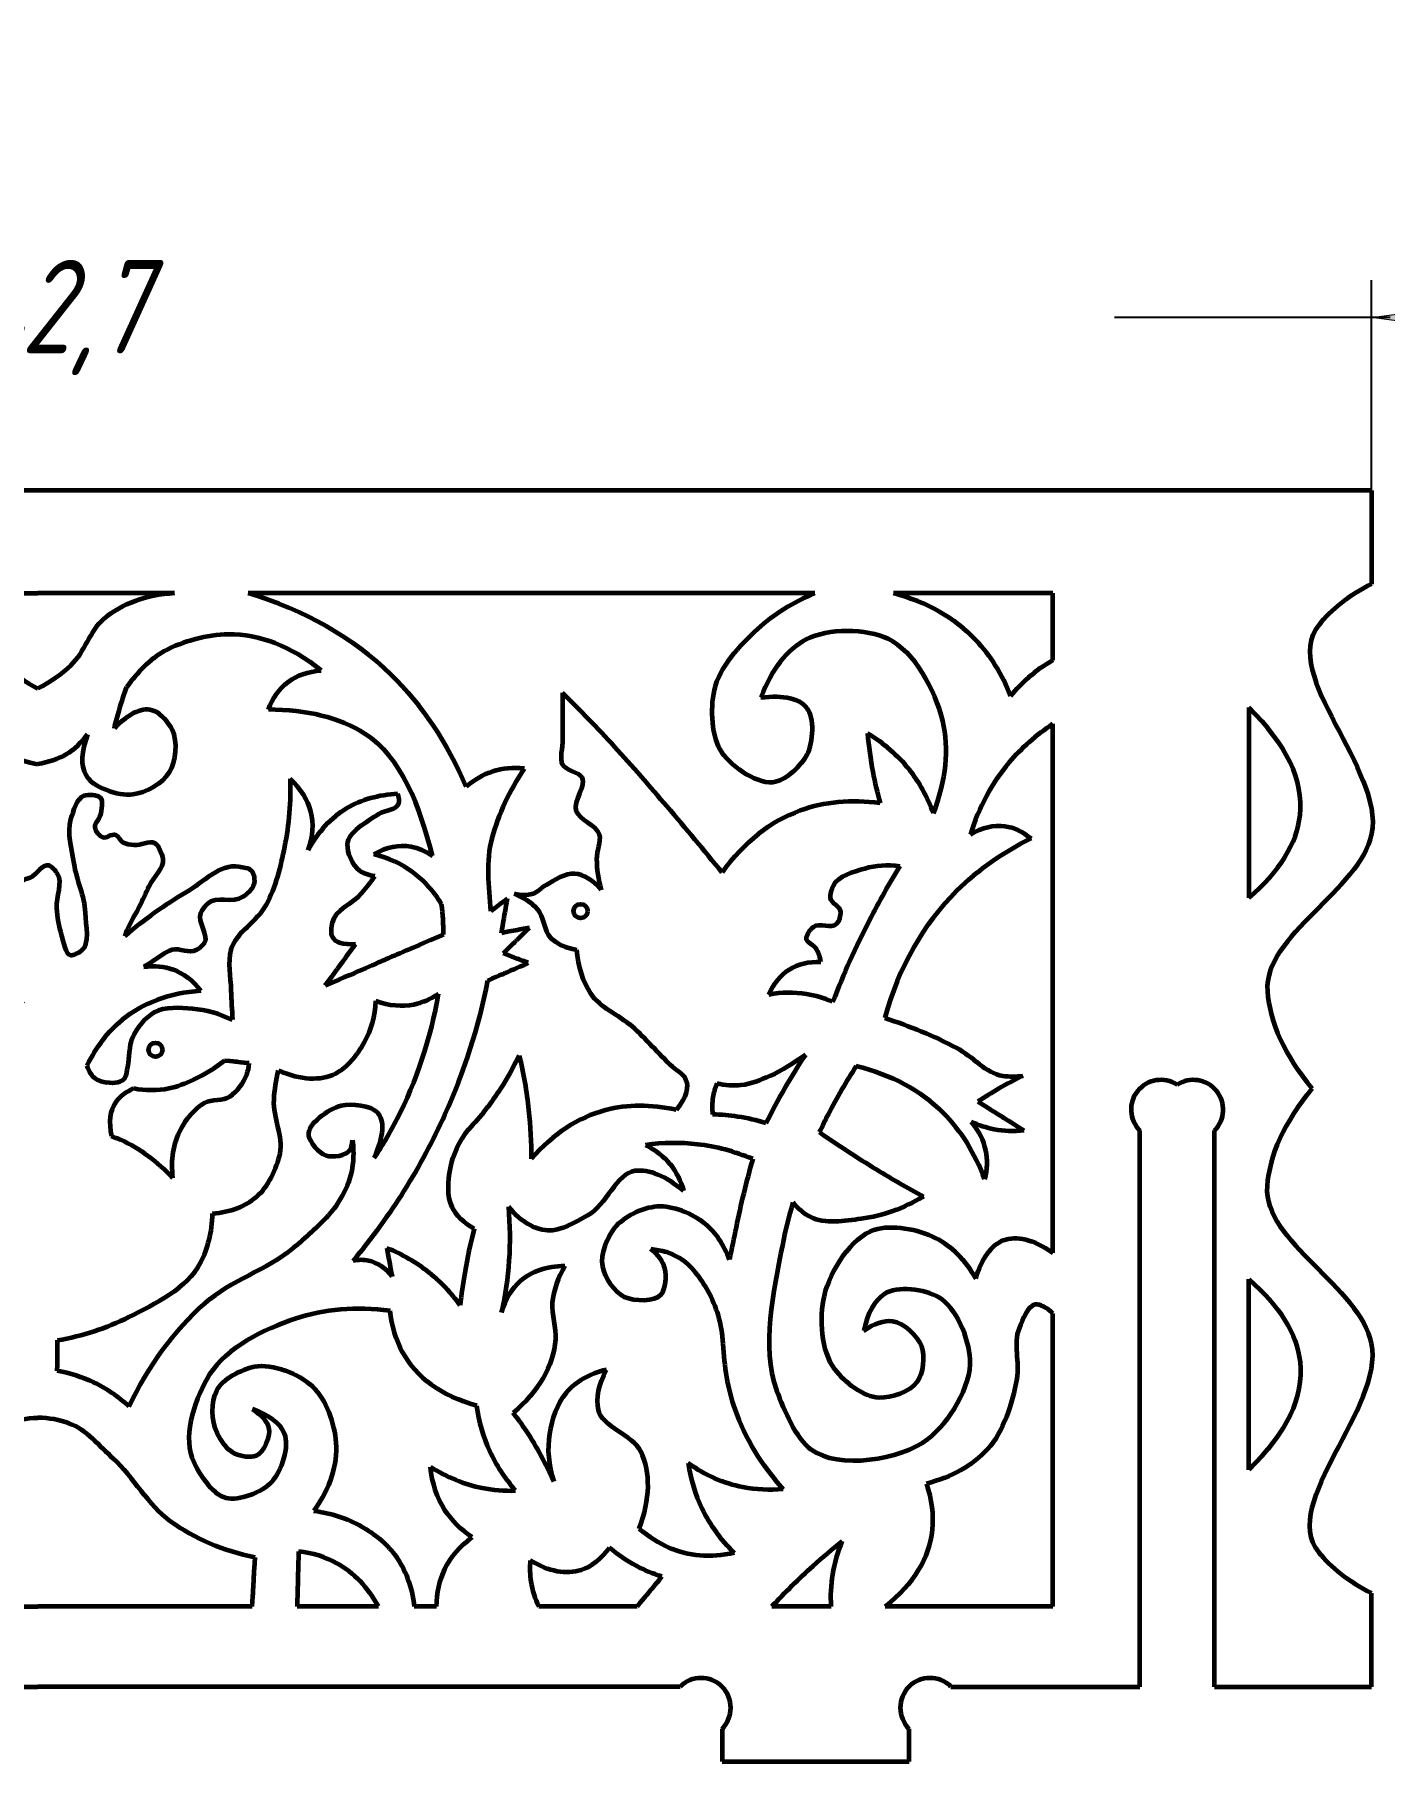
# Model space of a CAD drawing. Header units: millimetres. Extents: x -179 to 215, y -4 to 414.
# Drawn here: x -78.4 to -6.2, y 286.8 to 379.2 of the extents above; entities that cross this region are included whole.
import ezdxf

# ---------------------------------------------------------------- set-up
doc = ezdxf.new("R2010")
doc.units = ezdxf.units.MM
doc.linetypes.add('K5LT32774', pattern=[0])
doc.linetypes.add('K5LT_THIN', pattern=[0])
doc.styles.add('KDIMTEXTSTYLE', font='GOST_AU.SHX', dxfattribs={"width": 0.96, "oblique": 15, "height": 5})
doc.dimstyles.new('KDIMSTYLE (1.00)', dxfattribs={"dimtxt": 5, "dimasz": 1, "dimexe": 2, "dimexo": 0, "dimgap": 1, "dimtad": 1, "dimtxsty": 'KDIMTEXTSTYLE', "dimsah": 1, "dimcen": 0, "dimdle": 1, "dimadec": 0, "dimazin": 0, "dimtfac": 0.667, "dimtmove": 0, "dimatfit": 3, "dimfxl": 1, "dimtvp": 1, "dimtolj": 1, "dimtzin": 0, "dimarcsym": 0})

# ---------------------------------------------------------------- blocks, each defined once
blk = doc.blocks.new('KDIMARROW_01')
blk.add_hatch(color=0).paths.add_polyline_path([(0, 0), (-5, 0.658), (-4.5, 0), (-5, -0.658)])
at = {"color": 0, "linetype": 'K5LT_THIN', "lineweight": 18}
for p, q in [((-4.5, 0), (-5, 0.658)), ((-5, 0.658), (0, 0)), ((0, 0), (-5, -0.658)), ((-5, -0.658), (-4.5, 0)), ((0, 0), (-1, 0))]:
    blk.add_line(p, q, dxfattribs=at)

msp = doc.modelspace()

# ---------------------------------------------------------------- linework, layer by layer
at = {"color": 30, "linetype": 'K5LT32774', "lineweight": 60, "true_color": 0xff8000}
for p, q in [((-6.892, 354.824), (-149.595, 354.824)), ((-6.892, 354.824), (-6.892, 349.824)), ((-85.56, 349.33), (-78.243, 349.33)), ((-70.927, 349.33), (-78.243, 349.33)), ((-36.674, 349.33), (-66.996, 349.33)), ((-23.936, 349.33), (-32.472, 349.33)), ((-23.936, 345.752), (-23.936, 349.33)), ((-23.936, 314.031), (-23.936, 342.336)), ((-19.294, 290.824), (-19.294, 320.58)), ((-15.294, 290.824), (-15.294, 320.58)), ((-23.936, 295.109), (-23.936, 310.796)), ((-6.892, 290.824), (-6.892, 295.824)), ((-89.714, 295.109), (-78.243, 295.109)), ((-66.772, 295.109), (-78.243, 295.109)), ((-60.025, 295.109), (-64.374, 295.109)), ((-56.911, 295.109), (-58.115, 295.109)), ((-46.191, 295.109), (-51.452, 295.109)), ((-35.803, 295.109), (-38.978, 295.109)), ((-23.936, 295.109), (-32.912, 295.109)), ((-112.603, 290.824), (-78.243, 290.824)), ((-43.884, 290.824), (-78.243, 290.824)), ((-29.394, 290.824), (-19.294, 290.824)), ((-15.294, 290.824), (-6.892, 290.824)), ((-41.639, 288.579), (-41.639, 286.824)), ((-31.639, 286.824), (-31.639, 288.579)), ((-41.639, 286.824), (-31.639, 286.824))]:
    msp.add_line(p, q, dxfattribs=at)
for centre in [(-49.208, 332.327), (-71.952, 324.905)]:
    msp.add_circle(centre, 0.375, dxfattribs=at)
for centre, start, end in [((-18.172, 321.702), 56.4451, 225), ((-16.417, 321.702), 315, 123.5549), ((-42.762, 289.702), 315, 135), ((-30.517, 289.702), 45, 225)]:
    msp.add_arc(centre, 1.588, start, end, dxfattribs=at)
for points, knots in [([(-85.56, 349.33), (-84.013, 349.237), (-82.745, 348.777), (-81.757, 347.951), (-81.015, 347.331), (-80.731, 346.156), (-80.005, 345.472), (-79.489, 344.987), (-78.902, 344.574), (-78.243, 344.233)], [0, 0, 0, 0, 1, 1, 1, 2, 2, 2, 3, 3, 3, 3]), ([(-70.927, 349.33), (-72.474, 349.237), (-73.742, 348.777), (-74.73, 347.951), (-75.471, 347.331), (-75.756, 346.156), (-76.482, 345.472), (-76.997, 344.987), (-77.585, 344.574), (-78.243, 344.233)], [0, 0, 0, 0, 1, 1, 1, 2, 2, 2, 3, 3, 3, 3]), ([(-55.33, 338.977), (-56.331, 341.336), (-57.669, 343.332), (-59.344, 344.966), (-61.391, 346.962), (-63.942, 348.417), (-66.996, 349.33)], [0, 0, 0, 0, 1, 1, 1, 2, 2, 2, 2]), ([(-39.558, 343.757), (-38.327, 343.895), (-37.508, 343.705), (-37.101, 343.188), (-36.699, 342.676), (-36.77, 341.375), (-37.101, 340.695), (-37.396, 340.089), (-38.18, 339.381), (-38.775, 339.235), (-39.649, 339.021), (-41.089, 340.005), (-41.639, 340.802), (-42.208, 341.625), (-42.272, 343.124), (-42.051, 344.149), (-41.787, 345.369), (-40.699, 346.536), (-39.736, 347.425), (-38.87, 348.224), (-37.849, 348.86), (-36.674, 349.33)], [0, 0, 0, 0, 1, 1, 1, 2, 2, 2, 3, 3, 3, 4, 4, 4, 5, 5, 5, 6, 6, 6, 7, 7, 7, 7]), ([(-26.204, 343.829), (-26.657, 344.997), (-27.274, 345.994), (-28.056, 346.82), (-29.185, 348.013), (-30.657, 348.85), (-32.472, 349.33)], [0, 0, 0, 0, 1, 1, 1, 2, 2, 2, 2]), ([(-6.892, 349.824), (-8.128, 349.193), (-9.071, 348.461), (-9.721, 347.628), (-11.81, 344.948), (-6.203, 339.907), (-6.892, 336.463), (-7.496, 333.444), (-12.687, 331.013), (-12.467, 328.045), (-12.342, 326.357), (-11.545, 324.617), (-10.075, 322.824)], [0, 0, 0, 0, 1, 1, 1, 2, 2, 2, 3, 3, 3, 4, 4, 4, 4]), ([(-30.335, 337.561), (-29.641, 339.343), (-29.475, 340.992), (-29.837, 342.511), (-30.219, 344.118), (-31.357, 346.236), (-32.757, 346.891), (-33.921, 347.436), (-35.972, 347.467), (-37.137, 346.855), (-38.182, 346.306), (-38.989, 345.274), (-39.558, 343.757)], [0, 0, 0, 0, 1, 1, 1, 2, 2, 2, 3, 3, 3, 4, 4, 4, 4]), ([(-63.083, 345.199), (-64.706, 346.497), (-66.367, 347.138), (-68.065, 347.124), (-69.188, 347.114), (-70.482, 346.762), (-71.483, 346.234), (-72.281, 345.812), (-72.897, 345.091), (-73.488, 344.324)], [0, 0, 0, 0, 1, 1, 1, 2, 2, 2, 3, 3, 3, 3]), ([(-23.936, 345.752), (-24.407, 345.484), (-24.842, 345.175), (-25.243, 344.826), (-25.589, 344.524), (-25.91, 344.191), (-26.204, 343.829)], [0, 0, 0, 0, 1, 1, 1, 2, 2, 2, 2]), ([(-65.913, 343.106), (-65.673, 343.743), (-65.324, 344.236), (-64.867, 344.583), (-64.39, 344.946), (-63.796, 345.151), (-63.083, 345.199)], [0, 0, 0, 0, 1, 1, 1, 2, 2, 2, 2]), ([(-74.154, 342.103), (-74.072, 342.445), (-73.982, 342.784), (-73.883, 343.121), (-73.764, 343.526), (-73.632, 343.927), (-73.488, 344.324)], [0, 0, 0, 0, 1, 1, 1, 2, 2, 2, 2]), ([(-50.17, 344.007), (-50.17, 343.176), (-50.17, 342.345), (-50.17, 341.514), (-50.17, 341.063), (-50.367, 340.505), (-50.17, 340.161), (-49.99, 339.847), (-49.312, 339.783), (-49.137, 339.484), (-48.881, 339.047), (-49.616, 338.216), (-49.458, 337.704), (-49.301, 337.197), (-48.351, 336.944), (-48.211, 336.422), (-48.107, 336.035), (-48.357, 335.542), (-48.354, 335.104), (-48.35, 334.557), (-48.267, 334.011), (-48.104, 333.466)], [0, 0, 0, 0, 1, 1, 1, 2, 2, 2, 3, 3, 3, 4, 4, 4, 5, 5, 5, 6, 6, 6, 7, 7, 7, 7]), ([(-41.639, 334.392), (-42.604, 335.58), (-43.584, 336.755), (-44.579, 337.917), (-45.504, 338.997), (-46.43, 340.077), (-47.392, 341.122), (-48.296, 342.104), (-49.222, 343.065), (-50.17, 344.007)], [0, 0, 0, 0, 1, 1, 1, 2, 2, 2, 3, 3, 3, 3]), ([(-75.581, 341.78), (-75.936, 340.858), (-75.97, 340.135), (-75.685, 339.61), (-75.333, 338.961), (-73.966, 338.479), (-73.157, 338.577), (-72.481, 338.66), (-71.549, 339.177), (-71.199, 339.753), (-70.849, 340.328), (-70.745, 341.404), (-71.056, 342.032), (-71.245, 342.412), (-71.659, 342.889), (-72.018, 343.029), (-72.621, 343.264), (-73.333, 342.955), (-74.154, 342.103)], [0, 0, 0, 0, 1, 1, 1, 2, 2, 2, 3, 3, 3, 4, 4, 4, 5, 5, 5, 6, 6, 6, 6]), ([(-57.139, 335.286), (-57.758, 337.841), (-58.832, 340.621), (-60.744, 341.814), (-62.118, 342.672), (-63.841, 343.102), (-65.913, 343.106)], [0, 0, 0, 0, 1, 1, 1, 2, 2, 2, 2]), ([(-13.465, 333.026), (-11.802, 334.461), (-10.886, 335.938), (-10.719, 337.456), (-10.513, 339.314), (-11.429, 341.234), (-13.465, 343.216)], [0, 0, 0, 0, 1, 1, 1, 2, 2, 2, 2]), ([(-23.936, 342.336), (-24.84, 341.743), (-25.624, 341.054), (-26.286, 340.269), (-27.21, 339.175), (-27.899, 337.895), (-28.354, 336.429)], [0, 0, 0, 0, 1, 1, 1, 2, 2, 2, 2]), ([(-80.905, 341.78), (-80.564, 341.367), (-80.214, 340.965), (-79.769, 340.714), (-79.311, 340.456), (-78.803, 340.278), (-78.243, 340.18)], [0, 0, 0, 0, 1, 1, 1, 2, 2, 2, 2]), ([(-75.581, 341.78), (-75.923, 341.367), (-76.273, 340.965), (-76.718, 340.714), (-77.176, 340.456), (-77.684, 340.278), (-78.243, 340.18)], [0, 0, 0, 0, 1, 1, 1, 2, 2, 2, 2]), ([(-30.335, 337.561), (-30.654, 338.439), (-31.089, 339.222), (-31.639, 339.912), (-32.241, 340.665), (-32.981, 341.306), (-33.86, 341.835)], [0, 0, 0, 0, 1, 1, 1, 2, 2, 2, 2]), ([(-33.86, 341.835), (-33.8, 341.14), (-33.705, 340.451), (-33.576, 339.769), (-33.469, 339.207), (-33.338, 338.649), (-33.184, 338.095)], [0, 0, 0, 0, 1, 1, 1, 2, 2, 2, 2]), ([(-64.752, 339.405), (-64.712, 338.166), (-64.812, 336.956), (-65.051, 335.772), (-65.266, 334.711), (-65.527, 333.598), (-66.034, 332.653), (-66.506, 331.773), (-67.653, 331.184), (-67.914, 330.26), (-68.101, 329.598), (-67.937, 328.807), (-67.914, 328.081), (-67.898, 327.553), (-67.869, 327.026), (-67.829, 326.5)], [0, 0, 0, 0, 1, 1, 1, 2, 2, 2, 3, 3, 3, 4, 4, 4, 5, 5, 5, 5]), ([(-63.789, 335.578), (-63.518, 336.313), (-63.469, 337.005), (-63.641, 337.653), (-63.806, 338.277), (-64.177, 338.861), (-64.752, 339.405)], [0, 0, 0, 0, 1, 1, 1, 2, 2, 2, 2]), ([(-52.215, 339.957), (-52.821, 340.018), (-53.389, 339.962), (-53.92, 339.789), (-54.424, 339.624), (-54.894, 339.353), (-55.33, 338.977)], [0, 0, 0, 0, 1, 1, 1, 2, 2, 2, 2]), ([(-54.006, 332.326), (-54.117, 333.659), (-54.275, 334.997), (-53.938, 336.23), (-53.584, 337.522), (-53.01, 338.764), (-52.215, 339.957)], [0, 0, 0, 0, 1, 1, 1, 2, 2, 2, 2]), ([(-79.037, 327.348), (-79.598, 327.993), (-80.078, 328.684), (-80.477, 329.422), (-80.703, 329.842), (-81.018, 330.272), (-81.078, 330.728), (-81.133, 331.145), (-80.933, 331.596), (-80.889, 332.033), (-80.773, 333.186), (-81.931, 335.109), (-80.94, 335.519), (-80.814, 335.571), (-80.628, 335.656), (-80.511, 335.639), (-80.275, 335.604), (-80.262, 335.093), (-80.116, 334.832), (-79.947, 334.529), (-79.82, 334.057), (-79.549, 333.956), (-79.314, 333.868), (-78.935, 334.023), (-78.656, 334.128), (-78.292, 334.264), (-77.959, 334.888), (-77.66, 334.78), (-77.502, 334.723), (-77.324, 334.498), (-77.214, 334.334), (-76.891, 333.851), (-77.305, 333.092), (-77.248, 332.479), (-77.204, 332.001), (-77.14, 331.509), (-76.991, 331.054), (-76.868, 330.68), (-76.793, 329.998), (-76.493, 329.972), (-76.339, 329.959), (-76.077, 330.092), (-75.926, 330.195), (-75.417, 330.545), (-75.679, 331.563), (-75.703, 332.239), (-75.734, 333.124), (-76.175, 333.98), (-76.304, 334.866), (-76.417, 335.648), (-76.692, 336.506), (-76.475, 337.236), (-76.343, 337.682), (-76.16, 338.385), (-75.771, 338.507), (-75.54, 338.579), (-75.063, 338.558), (-74.913, 338.404), (-74.745, 338.232), (-74.835, 337.746), (-74.913, 337.442), (-74.969, 337.221), (-75.23, 337.003), (-75.205, 336.807), (-75.179, 336.615), (-74.958, 336.342), (-74.775, 336.274), (-74.588, 336.205), (-74.279, 336.486), (-74.088, 336.412), (-73.939, 336.353), (-73.86, 336.108), (-73.711, 336.017), (-73.536, 335.91), (-73.3, 335.886), (-73.092, 335.862), (-72.737, 335.822), (-72.268, 336.133), (-72.01, 335.982), (-71.778, 335.846), (-71.601, 335.399), (-71.564, 335.107), (-71.502, 334.621), (-72.063, 334.137), (-72.302, 333.647), (-72.478, 333.288), (-72.639, 332.922), (-72.818, 332.565), (-73.015, 332.171), (-73.268, 331.804), (-73.436, 331.397), (-73.492, 331.262), (-73.543, 331.124), (-73.59, 330.985)], [0, 0, 0, 0, 1, 1, 1, 2, 2, 2, 3, 3, 3, 4, 4, 4, 5, 5, 5, 6, 6, 6, 7, 7, 7, 8, 8, 8, 9, 9, 9, 10, 10, 10, 11, 11, 11, 12, 12, 12, 13, 13, 13, 14, 14, 14, 15, 15, 15, 16, 16, 16, 17, 17, 17, 18, 18, 18, 19, 19, 19, 20, 20, 20, 21, 21, 21, 22, 22, 22, 23, 23, 23, 24, 24, 24, 25, 25, 25, 26, 26, 26, 27, 27, 27, 28, 28, 28, 29, 29, 29, 30, 30, 30, 31, 31, 31, 31]), ([(-58.983, 338.593), (-60.029, 338.54), (-60.941, 338.283), (-61.718, 337.824), (-62.57, 337.32), (-63.26, 336.571), (-63.789, 335.578)], [0, 0, 0, 0, 1, 1, 1, 2, 2, 2, 2]), ([(-60.223, 334.191), (-60.547, 334.233), (-60.818, 334.332), (-61.034, 334.49), (-61.422, 334.773), (-61.695, 335.474), (-61.675, 335.901), (-61.646, 336.541), (-60.652, 337.104), (-60.009, 337.524), (-59.676, 337.742), (-59.024, 337.744), (-58.941, 338.08), (-58.905, 338.223), (-58.919, 338.394), (-58.983, 338.593)], [0, 0, 0, 0, 1, 1, 1, 2, 2, 2, 3, 3, 3, 4, 4, 4, 5, 5, 5, 5]), ([(-33.184, 338.095), (-34.743, 338.303), (-36.168, 338.172), (-37.457, 337.704), (-39.06, 337.122), (-40.454, 336.018), (-41.639, 334.392)], [0, 0, 0, 0, 1, 1, 1, 2, 2, 2, 2]), ([(-28.354, 336.429), (-27.715, 336.807), (-27.099, 336.955), (-26.508, 336.872), (-26.024, 336.804), (-25.557, 336.583), (-25.105, 336.207)], [0, 0, 0, 0, 1, 1, 1, 2, 2, 2, 2]), ([(-60.277, 335.369), (-59.588, 335.76), (-58.925, 335.899), (-58.289, 335.785), (-57.896, 335.714), (-57.513, 335.548), (-57.139, 335.286)], [0, 0, 0, 0, 1, 1, 1, 2, 2, 2, 2]), ([(-25.105, 336.207), (-26.638, 335.456), (-27.967, 334.521), (-29.092, 333.401), (-30.894, 331.609), (-32.174, 329.345), (-32.932, 326.608)], [0, 0, 0, 0, 1, 1, 1, 2, 2, 2, 2]), ([(-73.59, 330.985), (-72.562, 331.879), (-71.469, 332.663), (-70.31, 333.338), (-69.411, 333.862), (-68.477, 334.888), (-67.494, 334.712), (-67.267, 334.671), (-66.943, 334.643), (-66.807, 334.488), (-66.667, 334.328), (-66.633, 333.969), (-66.687, 333.75), (-66.752, 333.487), (-67.058, 333.25), (-67.288, 333.08), (-67.78, 332.717), (-68.74, 333.142), (-69.177, 332.72), (-69.317, 332.584), (-69.457, 332.398), (-69.538, 332.222), (-69.751, 331.756), (-69.064, 331.012), (-69.349, 330.607), (-69.449, 330.465), (-69.62, 330.316), (-69.778, 330.23), (-70.133, 330.035), (-70.667, 330.354), (-71.066, 330.247), (-71.455, 330.142), (-71.793, 329.833), (-72.148, 329.611), (-72.292, 329.521), (-72.435, 329.43), (-72.577, 329.337)], [0, 0, 0, 0, 1, 1, 1, 2, 2, 2, 3, 3, 3, 4, 4, 4, 5, 5, 5, 6, 6, 6, 7, 7, 7, 8, 8, 8, 9, 9, 9, 10, 10, 10, 11, 11, 11, 12, 12, 12, 12]), ([(-56.642, 332.689), (-57.061, 333.378), (-57.57, 333.945), (-58.17, 334.39), (-58.779, 334.842), (-59.481, 335.169), (-60.277, 335.369)], [0, 0, 0, 0, 1, 1, 1, 2, 2, 2, 2]), ([(-36.353, 329.614), (-36.396, 329.887), (-36.487, 330.127), (-36.628, 330.335), (-36.754, 330.522), (-37.092, 330.636), (-37.126, 330.816), (-37.163, 331.015), (-36.923, 331.335), (-36.748, 331.486), (-36.465, 331.729), (-35.745, 331.369), (-35.512, 331.64), (-35.383, 331.79), (-35.271, 332.09), (-35.289, 332.293), (-35.312, 332.559), (-35.798, 332.743), (-35.838, 333.014), (-35.869, 333.22), (-35.774, 333.49), (-35.684, 333.684), (-35.43, 334.225), (-34.601, 334.437), (-34.001, 334.611), (-33.416, 334.781), (-32.793, 334.823), (-32.133, 334.736)], [0, 0, 0, 0, 1, 1, 1, 2, 2, 2, 3, 3, 3, 4, 4, 4, 5, 5, 5, 6, 6, 6, 7, 7, 7, 8, 8, 8, 9, 9, 9, 9]), ([(-32.133, 334.736), (-32.714, 333.785), (-33.258, 332.816), (-33.766, 331.828), (-34.493, 330.412), (-35.146, 328.958), (-35.724, 327.466)], [0, 0, 0, 0, 1, 1, 1, 2, 2, 2, 2]), ([(-61.248, 330.559), (-61.92, 330.496), (-62.334, 330.625), (-62.487, 330.944), (-62.578, 331.133), (-62.534, 331.476), (-62.487, 331.713), (-62.352, 332.402), (-61.383, 332.723), (-60.906, 333.294), (-60.666, 333.582), (-60.438, 333.881), (-60.223, 334.191)], [0, 0, 0, 0, 1, 1, 1, 2, 2, 2, 3, 3, 3, 4, 4, 4, 4]), ([(-48.104, 333.466), (-48.559, 333.996), (-49.034, 334.281), (-49.529, 334.321), (-50.019, 334.36), (-50.583, 333.981), (-51.06, 333.715), (-51.306, 333.578), (-51.514, 333.336), (-51.772, 333.253), (-52.076, 333.155), (-52.408, 333.155), (-52.769, 333.253)], [0, 0, 0, 0, 1, 1, 1, 2, 2, 2, 3, 3, 3, 4, 4, 4, 4]), ([(-52.769, 333.253), (-52.257, 333.063), (-51.842, 332.79), (-51.523, 332.434), (-51.162, 332.03), (-51.192, 331.269), (-50.811, 330.902), (-50.466, 330.57), (-50.003, 330.357), (-49.422, 330.261)], [0, 0, 0, 0, 1, 1, 1, 2, 2, 2, 3, 3, 3, 3]), ([(-49.422, 330.261), (-49.357, 329.35), (-49.108, 328.567), (-48.674, 327.911), (-48.179, 327.163), (-47.168, 326.787), (-46.466, 326.166), (-45.701, 325.489), (-45.048, 324.686), (-44.294, 323.994), (-44.071, 323.789), (-43.739, 323.621), (-43.618, 323.389), (-43.381, 322.936), (-43.537, 322.369), (-44.088, 321.685)], [0, 0, 0, 0, 1, 1, 1, 2, 2, 2, 3, 3, 3, 4, 4, 4, 5, 5, 5, 5]), ([(-72.577, 329.337), (-72.001, 329.418), (-71.474, 329.373), (-70.998, 329.199), (-70.437, 328.995), (-69.946, 328.613), (-69.524, 328.054)], [0, 0, 0, 0, 1, 1, 1, 2, 2, 2, 2]), ([(-39.137, 327.852), (-38.869, 328.458), (-38.502, 328.908), (-38.036, 329.202), (-37.573, 329.494), (-37.012, 329.631), (-36.353, 329.614)], [0, 0, 0, 0, 1, 1, 1, 2, 2, 2, 2]), ([(-69.524, 328.054), (-71.22, 327.935), (-72.624, 327.419), (-73.736, 326.506), (-74.503, 325.876), (-75.132, 325.057), (-75.621, 324.05)], [0, 0, 0, 0, 1, 1, 1, 2, 2, 2, 2]), ([(-61.372, 313.617), (-59.345, 316.047), (-57.711, 318.654), (-56.468, 321.438), (-55.459, 323.7), (-54.626, 326.145), (-54.18, 328.604)], [0, 0, 0, 0, 1, 1, 1, 2, 2, 2, 2]), ([(-67.829, 326.5), (-68.53, 326.836), (-69.244, 327.035), (-69.971, 327.095), (-70.64, 327.15), (-71.455, 327.214), (-72.011, 326.909), (-72.498, 326.643), (-72.948, 326.075), (-73.186, 325.549), (-73.395, 325.084), (-73.339, 324.5), (-73.453, 323.983), (-73.498, 323.783), (-73.492, 323.527), (-73.598, 323.386), (-73.771, 323.154), (-74.098, 323.078), (-74.58, 323.157)], [0, 0, 0, 0, 1, 1, 1, 2, 2, 2, 3, 3, 3, 4, 4, 4, 5, 5, 5, 6, 6, 6, 6]), ([(-65.378, 323.798), (-64.167, 323.285), (-63.144, 323.233), (-62.31, 323.644), (-61.694, 323.947), (-61.13, 324.666), (-60.771, 325.306), (-60.407, 325.955), (-60.202, 326.694), (-60.156, 327.521)], [0, 0, 0, 0, 1, 1, 1, 2, 2, 2, 3, 3, 3, 3]), ([(-60.248, 319.114), (-59.793, 319.798), (-59.381, 320.497), (-59.021, 321.201), (-58.004, 323.19), (-57.201, 325.543), (-56.808, 327.906)], [0, 0, 0, 0, 1, 1, 1, 2, 2, 2, 2]), ([(-60.156, 327.521), (-59.448, 327.265), (-58.771, 327.203), (-58.125, 327.336), (-57.671, 327.43), (-57.231, 327.62), (-56.808, 327.906)], [0, 0, 0, 0, 1, 1, 1, 2, 2, 2, 2]), ([(-35.724, 327.466), (-36.181, 327.665), (-36.645, 327.804), (-37.119, 327.881), (-37.775, 327.989), (-38.448, 327.979), (-39.137, 327.852)], [0, 0, 0, 0, 1, 1, 1, 2, 2, 2, 2]), ([(-32.932, 326.608), (-31.594, 326.182), (-30.31, 325.646), (-29.082, 325.002), (-28.235, 324.558), (-27.542, 323.65), (-26.621, 323.515), (-26.276, 323.464), (-25.917, 323.464), (-25.544, 323.515)], [0, 0, 0, 0, 1, 1, 1, 2, 2, 2, 3, 3, 3, 3]), ([(-55.189, 320.665), (-54.543, 321.335), (-53.971, 322.055), (-53.475, 322.825), (-53.109, 323.392), (-52.784, 323.985), (-52.5, 324.605)], [0, 0, 0, 0, 1, 1, 1, 2, 2, 2, 2]), ([(-52.5, 324.605), (-52.266, 323.638), (-52.095, 322.664), (-51.988, 321.683), (-51.893, 320.815), (-51.848, 319.943), (-51.852, 319.064)], [0, 0, 0, 0, 1, 1, 1, 2, 2, 2, 2]), ([(-37.184, 324.638), (-37.79, 324.214), (-38.404, 323.794), (-39.073, 323.504), (-39.57, 323.29), (-40.096, 323.059), (-40.629, 323.006), (-41.046, 322.965), (-41.472, 322.994), (-41.907, 323.092)], [0, 0, 0, 0, 1, 1, 1, 2, 2, 2, 3, 3, 3, 3]), ([(-37.184, 324.638), (-37.574, 324.044), (-37.946, 323.439), (-38.301, 322.824), (-38.65, 322.219), (-38.982, 321.605), (-39.297, 320.98)], [0, 0, 0, 0, 1, 1, 1, 2, 2, 2, 2]), ([(-75.621, 324.05), (-75.526, 323.737), (-75.368, 323.506), (-75.149, 323.355), (-74.991, 323.248), (-74.802, 323.182), (-74.58, 323.157)], [0, 0, 0, 0, 1, 1, 1, 2, 2, 2, 2]), ([(-68.256, 324.32), (-68.777, 323.907), (-69.333, 323.565), (-69.923, 323.295), (-70.346, 323.101), (-70.794, 322.914), (-71.247, 322.824), (-71.853, 322.705), (-72.48, 322.705), (-73.127, 322.824)], [0, 0, 0, 0, 1, 1, 1, 2, 2, 2, 3, 3, 3, 3]), ([(-71.017, 318.031), (-71.137, 319.022), (-70.998, 319.89), (-70.602, 320.636), (-70.313, 321.177), (-69.865, 321.775), (-69.328, 322.067), (-68.935, 322.28), (-68.34, 322.171), (-67.968, 322.41), (-67.577, 322.663), (-67.228, 323.128), (-67.067, 323.584), (-67, 323.773), (-66.957, 323.973), (-66.938, 324.185)], [0, 0, 0, 0, 1, 1, 1, 2, 2, 2, 3, 3, 3, 4, 4, 4, 5, 5, 5, 5]), ([(-68.9, 316.147), (-67.93, 316.23), (-67.147, 316.527), (-66.551, 317.038), (-65.923, 317.575), (-65.462, 318.539), (-65.289, 319.362), (-65.101, 320.261), (-65.664, 321.277), (-65.611, 322.231), (-65.582, 322.754), (-65.504, 323.277), (-65.378, 323.798)], [0, 0, 0, 0, 1, 1, 1, 2, 2, 2, 3, 3, 3, 4, 4, 4, 4]), ([(-34.466, 324.028), (-35.01, 323.195), (-35.506, 322.341), (-35.953, 321.464), (-36.117, 321.143), (-36.275, 320.818), (-36.428, 320.489)], [0, 0, 0, 0, 1, 1, 1, 2, 2, 2, 2]), ([(-27.595, 317.977), (-28.115, 319.386), (-28.85, 320.565), (-29.8, 321.515), (-31.008, 322.723), (-32.563, 323.561), (-34.466, 324.028)], [0, 0, 0, 0, 1, 1, 1, 2, 2, 2, 2]), ([(-25.544, 323.515), (-25.978, 323.297), (-26.406, 323.067), (-26.826, 322.824), (-27.208, 322.604), (-27.584, 322.372), (-27.954, 322.131)], [0, 0, 0, 0, 1, 1, 1, 2, 2, 2, 2]), ([(-73.127, 322.824), (-73.546, 322.646), (-73.861, 322.407), (-74.072, 322.108), (-74.399, 321.644), (-74.476, 321.035), (-74.303, 320.282)], [0, 0, 0, 0, 1, 1, 1, 2, 2, 2, 2]), ([(-41.907, 323.092), (-42.013, 322.857), (-42.087, 322.616), (-42.13, 322.371), (-42.183, 322.07), (-42.189, 321.76), (-42.147, 321.444)], [0, 0, 0, 0, 1, 1, 1, 2, 2, 2, 2]), ([(-6.892, 295.824), (-8.128, 296.456), (-9.071, 297.188), (-9.721, 298.021), (-11.81, 300.701), (-6.203, 305.742), (-6.892, 309.186), (-7.496, 312.205), (-12.687, 314.636), (-12.467, 317.604), (-12.342, 319.292), (-11.545, 321.032), (-10.075, 322.824)], [0, 0, 0, 0, 1, 1, 1, 2, 2, 2, 3, 3, 3, 4, 4, 4, 4]), ([(-60.248, 319.114), (-59.719, 320.303), (-59.667, 321.118), (-60.091, 321.559), (-60.429, 321.911), (-61.445, 322.036), (-62.014, 321.901), (-62.703, 321.738), (-63.871, 320.887), (-63.766, 320.32), (-63.703, 319.978), (-63.217, 319.367), (-62.826, 319.252), (-62.465, 319.145), (-61.743, 319.219), (-61.544, 319.551), (-61.465, 319.684), (-61.422, 319.855), (-61.416, 320.064)], [0, 0, 0, 0, 1, 1, 1, 2, 2, 2, 3, 3, 3, 4, 4, 4, 5, 5, 5, 6, 6, 6, 6]), ([(-44.088, 321.685), (-45.444, 321.985), (-46.707, 321.981), (-47.878, 321.671), (-49.347, 321.282), (-50.672, 320.413), (-51.852, 319.064)], [0, 0, 0, 0, 1, 1, 1, 2, 2, 2, 2]), ([(-54.909, 315.321), (-55.46, 315.638), (-55.851, 316.026), (-56.08, 316.486), (-56.368, 317.065), (-56.301, 317.901), (-56.178, 318.563), (-56.042, 319.302), (-55.712, 320.003), (-55.189, 320.665)], [0, 0, 0, 0, 1, 1, 1, 2, 2, 2, 3, 3, 3, 3]), ([(-39.297, 320.98), (-39.789, 321.131), (-40.287, 321.246), (-40.791, 321.323), (-41.238, 321.393), (-41.69, 321.433), (-42.147, 321.444)], [0, 0, 0, 0, 1, 1, 1, 2, 2, 2, 2]), ([(-25.493, 320.592), (-26.037, 320.526), (-26.567, 320.543), (-27.082, 320.643), (-27.502, 320.725), (-27.913, 320.862), (-28.313, 321.054)], [0, 0, 0, 0, 1, 1, 1, 2, 2, 2, 2]), ([(-28.313, 321.054), (-27.911, 320.573), (-27.655, 320.06), (-27.544, 319.515), (-27.444, 319.028), (-27.461, 318.515), (-27.595, 317.977)], [0, 0, 0, 0, 1, 1, 1, 2, 2, 2, 2]), ([(-71.017, 318.031), (-71.849, 318.93), (-72.779, 319.613), (-73.807, 320.078), (-73.97, 320.151), (-74.135, 320.219), (-74.303, 320.282)], [0, 0, 0, 0, 1, 1, 1, 2, 2, 2, 2]), ([(-61.416, 320.064), (-61.362, 319.68), (-61.352, 319.305), (-61.385, 318.938), (-61.478, 317.906), (-61.915, 316.943), (-62.695, 316.049)], [0, 0, 0, 0, 1, 1, 1, 2, 2, 2, 2]), ([(-40.002, 319.061), (-40.97, 319.466), (-41.955, 319.727), (-42.958, 319.844), (-43.869, 319.951), (-44.795, 319.939), (-45.736, 319.809)], [0, 0, 0, 0, 1, 1, 1, 2, 2, 2, 2]), ([(-45.736, 319.809), (-45.199, 319.544), (-44.76, 319.199), (-44.418, 318.776), (-44.093, 318.373), (-43.855, 317.898), (-43.706, 317.351)], [0, 0, 0, 0, 1, 1, 1, 2, 2, 2, 2]), ([(-36.428, 320.489), (-35.435, 319.797), (-34.424, 319.137), (-33.392, 318.509), (-32.564, 318.004), (-31.724, 317.52), (-30.871, 317.056)], [0, 0, 0, 0, 1, 1, 1, 2, 2, 2, 2]), ([(-40.002, 319.061), (-40.349, 317.848), (-40.645, 316.625), (-40.893, 315.393), (-41.007, 314.824), (-41.13, 314.251), (-41.242, 313.676)], [0, 0, 0, 0, 1, 1, 1, 2, 2, 2, 2]), ([(-43.706, 317.351), (-44.655, 318.154), (-45.522, 318.51), (-46.305, 318.42), (-47.275, 318.308), (-47.844, 316.594), (-48.834, 316.034), (-49.483, 315.666), (-50.289, 315.184), (-50.973, 315.236), (-51.706, 315.291), (-52.405, 315.711), (-53.071, 316.497)], [0, 0, 0, 0, 1, 1, 1, 2, 2, 2, 3, 3, 3, 4, 4, 4, 4]), ([(-30.871, 317.056), (-31.943, 316.409), (-33.054, 316.01), (-34.204, 315.859), (-35.079, 315.745), (-36.142, 315.549), (-36.896, 315.945), (-37.246, 316.128), (-37.564, 316.39), (-37.852, 316.73)], [0, 0, 0, 0, 1, 1, 1, 2, 2, 2, 3, 3, 3, 3]), ([(-77.201, 309.364), (-75.833, 309.6), (-74.558, 310.014), (-73.376, 310.608), (-71.965, 311.317), (-70.246, 312.16), (-69.543, 313.501), (-69.144, 314.262), (-68.93, 315.144), (-68.9, 316.147)], [0, 0, 0, 0, 1, 1, 1, 2, 2, 2, 3, 3, 3, 3]), ([(-73.359, 305.817), (-72.33, 308.013), (-70.976, 309.859), (-69.298, 311.355), (-67.933, 312.571), (-65.979, 313.144), (-64.56, 314.309), (-63.913, 314.839), (-63.288, 315.424), (-62.695, 316.049)], [0, 0, 0, 0, 1, 1, 1, 2, 2, 2, 3, 3, 3, 3]), ([(-53.071, 316.497), (-52.987, 315.534), (-52.977, 314.577), (-53.041, 313.624), (-53.102, 312.697), (-53.234, 311.773), (-53.436, 310.855)], [0, 0, 0, 0, 1, 1, 1, 2, 2, 2, 2]), ([(-41.239, 313.667), (-41.54, 314.48), (-41.975, 315.12), (-42.544, 315.586), (-43.216, 316.136), (-44.283, 316.577), (-45.12, 316.514), (-45.895, 316.455), (-46.9, 315.988), (-47.387, 315.38), (-47.803, 314.861), (-48.159, 313.953), (-48.046, 313.319), (-47.941, 312.731), (-47.402, 311.94), (-46.872, 311.691), (-46.348, 311.446), (-45.219, 311.415), (-44.893, 311.815), (-44.662, 312.1), (-44.592, 312.794), (-44.708, 313.216), (-44.812, 313.596), (-45.059, 313.939), (-45.45, 314.247)], [0, 0, 0, 0, 1, 1, 1, 2, 2, 2, 3, 3, 3, 4, 4, 4, 5, 5, 5, 6, 6, 6, 7, 7, 7, 8, 8, 8, 8]), ([(-37.852, 316.73), (-38.077, 315.971), (-38.266, 315.204), (-38.415, 314.439), (-38.901, 311.931), (-39.569, 309.041), (-38.722, 306.696), (-38.321, 305.583), (-37.715, 304.144), (-36.876, 303.517), (-35.443, 302.444), (-32.081, 302.952), (-30.62, 304.081), (-29.501, 304.946), (-28.283, 306.911), (-28.364, 308.337), (-28.427, 309.443), (-29.11, 311.144), (-30.056, 311.67), (-30.794, 312.08), (-32.276, 312.29), (-32.964, 311.835), (-33.495, 311.484), (-33.859, 310.831), (-34.056, 309.875)], [0, 0, 0, 0, 1, 1, 1, 2, 2, 2, 3, 3, 3, 4, 4, 4, 5, 5, 5, 6, 6, 6, 7, 7, 7, 8, 8, 8, 8]), ([(-54.909, 315.321), (-55.106, 314.543), (-55.272, 313.76), (-55.408, 312.971), (-55.507, 312.392), (-55.59, 311.81), (-55.657, 311.226)], [0, 0, 0, 0, 1, 1, 1, 2, 2, 2, 2]), ([(-34.056, 309.875), (-33.497, 310.274), (-32.985, 310.443), (-32.519, 310.381), (-31.931, 310.302), (-31.184, 309.608), (-30.976, 309.045), (-30.778, 308.509), (-30.889, 307.573), (-31.213, 307.117), (-31.577, 306.604), (-32.585, 306.271), (-33.231, 306.286), (-34.066, 306.305), (-35.087, 307.119), (-35.605, 307.799), (-36.34, 308.762), (-36.45, 310.551), (-36.169, 311.746), (-35.857, 313.072), (-34.715, 314.885), (-33.498, 315.277), (-32.585, 315.571), (-31.135, 315.315), (-30.204, 314.832), (-29.352, 314.39), (-28.64, 313.668), (-28.068, 312.666)], [0, 0, 0, 0, 1, 1, 1, 2, 2, 2, 3, 3, 3, 4, 4, 4, 5, 5, 5, 6, 6, 6, 7, 7, 7, 8, 8, 8, 9, 9, 9, 9]), ([(-55.657, 311.226), (-56.134, 311.894), (-56.68, 312.476), (-57.295, 312.971), (-57.971, 313.515), (-58.731, 313.954), (-59.574, 314.288)], [0, 0, 0, 0, 1, 1, 1, 2, 2, 2, 2]), ([(-45.45, 314.247), (-44.875, 314.189), (-44.367, 314.031), (-43.925, 313.773), (-43.285, 313.399), (-42.795, 312.673), (-42.421, 312.021), (-41.94, 311.185), (-41.667, 310.236), (-41.603, 309.176)], [0, 0, 0, 0, 1, 1, 1, 2, 2, 2, 3, 3, 3, 3]), ([(-28.068, 312.666), (-27.728, 313.777), (-27.233, 314.46), (-26.584, 314.713), (-25.882, 314.987), (-24.999, 314.76), (-23.936, 314.031)], [0, 0, 0, 0, 1, 1, 1, 2, 2, 2, 2]), ([(-59.299, 312.771), (-59.662, 313.236), (-60.081, 313.518), (-60.556, 313.617), (-60.811, 313.67), (-61.083, 313.67), (-61.372, 313.617)], [0, 0, 0, 0, 1, 1, 1, 2, 2, 2, 2]), ([(-53.436, 310.855), (-53.222, 311.568), (-52.884, 312.128), (-52.422, 312.536), (-51.833, 313.058), (-51.041, 313.33), (-50.048, 313.352)], [0, 0, 0, 0, 1, 1, 1, 2, 2, 2, 2]), ([(-50.048, 313.352), (-50.419, 312.709), (-50.644, 312.047), (-50.722, 311.368), (-50.795, 310.729), (-50.491, 310.032), (-50.551, 309.403), (-50.688, 307.956), (-51.443, 306.645), (-52.815, 305.471)], [0, 0, 0, 0, 1, 1, 1, 2, 2, 2, 3, 3, 3, 3]), ([(-13.465, 312.623), (-11.802, 311.188), (-10.886, 309.711), (-10.719, 308.193), (-10.513, 306.335), (-11.429, 304.415), (-13.465, 302.433)], [0, 0, 0, 0, 1, 1, 1, 2, 2, 2, 2]), ([(-59.406, 310.933), (-61.228, 311.17), (-62.921, 311.028), (-64.484, 310.508), (-66.155, 309.952), (-68.154, 308.958), (-69.054, 307.54), (-69.805, 306.356), (-70.487, 304.372), (-70.003, 303.089), (-69.703, 302.293), (-68.934, 301.116), (-68.179, 300.933), (-67.487, 300.765), (-66.253, 301.228), (-65.73, 301.783), (-65.191, 302.355), (-64.757, 303.683), (-65.048, 304.365), (-65.282, 304.917), (-65.856, 305.352), (-66.769, 305.671)], [0, 0, 0, 0, 1, 1, 1, 2, 2, 2, 3, 3, 3, 4, 4, 4, 5, 5, 5, 6, 6, 6, 7, 7, 7, 7]), ([(-54.769, 305.855), (-56.662, 306.4), (-57.982, 307.354), (-58.729, 308.718), (-59.084, 309.364), (-59.309, 310.102), (-59.406, 310.933)], [0, 0, 0, 0, 1, 1, 1, 2, 2, 2, 2]), ([(-23.936, 310.796), (-24.304, 311.14), (-24.623, 311.298), (-24.893, 311.271), (-25.281, 311.231), (-25.562, 310.452), (-25.753, 309.995), (-26.089, 309.192), (-25.71, 308.167), (-25.872, 307.295), (-26.117, 305.976), (-26.575, 304.476), (-27.445, 303.526), (-28.242, 302.654), (-29.33, 302.041), (-30.709, 301.686)], [0, 0, 0, 0, 1, 1, 1, 2, 2, 2, 3, 3, 3, 4, 4, 4, 5, 5, 5, 5]), ([(-41.603, 309.176), (-41.531, 307.982), (-41.349, 306.767), (-40.964, 305.671), (-40.422, 304.13), (-39.555, 302.705), (-38.364, 301.398)], [0, 0, 0, 0, 1, 1, 1, 2, 2, 2, 2]), ([(-73.359, 305.817), (-73.94, 306.351), (-74.572, 306.78), (-75.255, 307.104), (-75.865, 307.392), (-76.514, 307.598), (-77.204, 307.719)], [0, 0, 0, 0, 1, 1, 1, 2, 2, 2, 2]), ([(-66.769, 305.671), (-66.252, 305.352), (-65.959, 305.003), (-65.89, 304.625), (-65.808, 304.181), (-66.166, 303.339), (-66.572, 303.171), (-66.859, 303.053), (-67.38, 303.143), (-67.7, 303.29), (-68.109, 303.479), (-68.453, 303.976), (-68.65, 304.388), (-68.958, 305.036), (-68.989, 306.085), (-68.679, 306.673), (-68.356, 307.288), (-67.368, 307.811), (-66.661, 307.949), (-65.687, 308.14), (-64.273, 307.568), (-63.545, 306.881), (-62.828, 306.203), (-62.371, 304.896), (-62.299, 303.884), (-62.214, 302.686), (-62.61, 301.469), (-63.486, 300.234)], [0, 0, 0, 0, 1, 1, 1, 2, 2, 2, 3, 3, 3, 4, 4, 4, 5, 5, 5, 6, 6, 6, 7, 7, 7, 8, 8, 8, 9, 9, 9, 9]), ([(-47.825, 307.781), (-48.757, 307.553), (-49.478, 307.141), (-49.989, 306.545), (-50.472, 305.981), (-50.754, 305.115), (-50.875, 304.361), (-51.006, 303.54), (-50.931, 302.688), (-50.648, 301.805)], [0, 0, 0, 0, 1, 1, 1, 2, 2, 2, 3, 3, 3, 3]), ([(-46.073, 299.27), (-45.472, 300.885), (-45.445, 302.266), (-45.991, 303.413), (-46.41, 304.292), (-48.074, 304.721), (-48.258, 305.638), (-48.384, 306.27), (-48.24, 306.984), (-47.825, 307.781)], [0, 0, 0, 0, 1, 1, 1, 2, 2, 2, 3, 3, 3, 3]), ([(-52.697, 301.314), (-53.259, 301.971), (-53.712, 302.678), (-54.057, 303.434), (-54.403, 304.191), (-54.641, 304.999), (-54.769, 305.855)], [0, 0, 0, 0, 1, 1, 1, 2, 2, 2, 2]), ([(-89.863, 297.742), (-88.145, 298.09), (-86.636, 298.733), (-85.337, 299.671), (-84.136, 300.539), (-83.391, 302.017), (-82.271, 303.034), (-81.531, 303.706), (-80.835, 304.576), (-79.922, 304.914), (-79.404, 305.105), (-78.845, 305.204), (-78.243, 305.21)], [0, 0, 0, 0, 1, 1, 1, 2, 2, 2, 3, 3, 3, 4, 4, 4, 4]), ([(-66.624, 297.742), (-68.342, 298.09), (-69.851, 298.733), (-71.149, 299.671), (-72.351, 300.539), (-73.096, 302.017), (-74.216, 303.034), (-74.956, 303.706), (-75.651, 304.576), (-76.565, 304.914), (-77.083, 305.105), (-77.642, 305.204), (-78.243, 305.21)], [0, 0, 0, 0, 1, 1, 1, 2, 2, 2, 3, 3, 3, 4, 4, 4, 4]), ([(-50.648, 301.805), (-51.053, 302.75), (-51.539, 303.645), (-52.104, 304.49), (-52.328, 304.825), (-52.566, 305.152), (-52.815, 305.471)], [0, 0, 0, 0, 1, 1, 1, 2, 2, 2, 2]), ([(-55.012, 298.822), (-55.619, 299.231), (-56.104, 299.715), (-56.466, 300.276), (-56.896, 300.941), (-57.153, 301.712), (-57.238, 302.59)], [0, 0, 0, 0, 1, 1, 1, 2, 2, 2, 2]), ([(-57.238, 302.59), (-56.362, 302.031), (-55.442, 301.655), (-54.478, 301.463), (-53.9, 301.347), (-53.307, 301.298), (-52.697, 301.314)], [0, 0, 0, 0, 1, 1, 1, 2, 2, 2, 2]), ([(-38.364, 301.398), (-39.111, 301.327), (-39.833, 301.36), (-40.531, 301.497), (-41.558, 301.698), (-42.532, 302.126), (-43.454, 302.779)], [0, 0, 0, 0, 1, 1, 1, 2, 2, 2, 2]), ([(-43.454, 302.779), (-43.324, 301.918), (-43.079, 301.115), (-42.719, 300.368), (-42.301, 299.499), (-41.727, 298.708), (-40.998, 297.994)], [0, 0, 0, 0, 1, 1, 1, 2, 2, 2, 2]), ([(-30.709, 301.686), (-30.424, 300.826), (-30.321, 300.005), (-30.4, 299.224), (-30.552, 297.705), (-31.39, 296.333), (-32.912, 295.109)], [0, 0, 0, 0, 1, 1, 1, 2, 2, 2, 2]), ([(-63.486, 300.234), (-62.545, 300.118), (-61.694, 299.841), (-60.934, 299.403), (-60.272, 299.021), (-59.606, 298.493), (-59.154, 297.889), (-58.579, 297.122), (-58.233, 296.196), (-58.115, 295.109)], [0, 0, 0, 0, 1, 1, 1, 2, 2, 2, 3, 3, 3, 3]), ([(-56.911, 295.109), (-56.908, 295.855), (-56.76, 296.529), (-56.466, 297.13), (-56.15, 297.778), (-55.665, 298.342), (-55.012, 298.822)], [0, 0, 0, 0, 1, 1, 1, 2, 2, 2, 2]), ([(-40.998, 297.994), (-41.629, 297.843), (-42.242, 297.793), (-42.838, 297.846), (-43.979, 297.946), (-45.057, 298.421), (-46.073, 299.27)], [0, 0, 0, 0, 1, 1, 1, 2, 2, 2, 2]), ([(-35.209, 298.616), (-35.748, 298.186), (-36.272, 297.741), (-36.782, 297.28), (-37.546, 296.591), (-38.278, 295.867), (-38.978, 295.109)], [0, 0, 0, 0, 1, 1, 1, 2, 2, 2, 2]), ([(-35.803, 295.109), (-35.835, 295.694), (-35.805, 296.27), (-35.714, 296.835), (-35.616, 297.44), (-35.448, 298.034), (-35.209, 298.616)], [0, 0, 0, 0, 1, 1, 1, 2, 2, 2, 2]), ([(-60.025, 295.109), (-60.598, 296.152), (-61.339, 296.924), (-62.247, 297.424), (-62.856, 297.76), (-63.54, 297.973), (-64.299, 298.065)], [0, 0, 0, 0, 1, 1, 1, 2, 2, 2, 2]), ([(-51.905, 297.581), (-51.935, 297.195), (-51.922, 296.818), (-51.864, 296.447), (-51.793, 295.99), (-51.656, 295.544), (-51.452, 295.109)], [0, 0, 0, 0, 1, 1, 1, 2, 2, 2, 2]), ([(-47.66, 298.261), (-48.117, 297.649), (-48.625, 297.25), (-49.185, 297.065), (-49.986, 296.801), (-50.893, 296.973), (-51.905, 297.581)], [0, 0, 0, 0, 1, 1, 1, 2, 2, 2, 2]), ([(-44.856, 296.718), (-45.339, 296.868), (-45.8, 297.059), (-46.238, 297.292), (-46.742, 297.56), (-47.216, 297.883), (-47.66, 298.261)], [0, 0, 0, 0, 1, 1, 1, 2, 2, 2, 2])]:
    msp.add_open_spline(points, degree=3, knots=knots, dxfattribs=at)
for points in [[(-13.465, 343.216), (-13.465, 336.422), (-13.465, 339.819), (-13.465, 333.026)], [(-56.544, 331.073), (-56.547, 331.621), (-56.579, 332.162), (-56.642, 332.689)], [(-53.122, 333.002), (-53.712, 332.551), (-53.417, 332.777), (-54.006, 332.326)], [(-53.442, 331.15), (-53.229, 332.385), (-53.336, 331.768), (-53.122, 333.002)], [(-56.544, 331.073), (-60.762, 329.249), (-58.653, 330.161), (-62.872, 328.337)], [(-51.947, 331.435), (-52.944, 331.245), (-52.445, 331.34), (-53.442, 331.15)], [(-53.336, 330.082), (-52.41, 330.984), (-52.873, 330.533), (-51.947, 331.435)], [(-62.872, 328.337), (-61.789, 329.819), (-62.331, 329.078), (-61.248, 330.559)], [(-52.018, 329.548), (-52.896, 329.904), (-52.457, 329.726), (-53.336, 330.082)], [(-54.18, 328.604), (-52.739, 329.233), (-53.459, 328.919), (-52.018, 329.548)], [(-66.938, 324.185), (-67.817, 324.275), (-67.377, 324.23), (-68.256, 324.32)], [(-27.954, 322.131), (-26.313, 321.105), (-27.133, 321.618), (-25.493, 320.592)], [(-59.574, 314.288), (-59.391, 313.276), (-59.482, 313.782), (-59.299, 312.771)], [(-13.465, 302.433), (-13.465, 309.227), (-13.465, 305.83), (-13.465, 312.623)], [(-77.204, 307.719), (-77.202, 308.816), (-77.203, 308.267), (-77.201, 309.364)], [(-66.772, 295.109), (-66.673, 296.864), (-66.723, 295.986), (-66.624, 297.742)], [(-64.299, 298.065), (-64.349, 296.094), (-64.324, 297.08), (-64.374, 295.109)], [(-44.856, 296.718), (-45.746, 295.645), (-45.301, 296.182), (-46.191, 295.109)]]:
    msp.add_open_spline(points, degree=3, dxfattribs=at)

# ---------------------------------------------------------------- dimensions: what is measured, and where the dimension line sits
at = {"color": 7}
msp.add_linear_dim(base=(-149.595, 364.086), p1=(-6.892, 354.824), p2=(-149.595, 354.824), location=(-78.243, 364.086), dimstyle='KDIMSTYLE (1.00)', override={"dimexo": 0, "dimpost": '\\H5.0;\\W0.965;\\Q15;<>', "dimblk1": 'KDIMARROW_01', "dimblk2": 'KDIMARROW_01', "dimse1": 0, "dimse2": 0, "dimclrt": 7, "dimtolj": 1}, dxfattribs=at).render()

doc.saveas('drawing.dxf')
